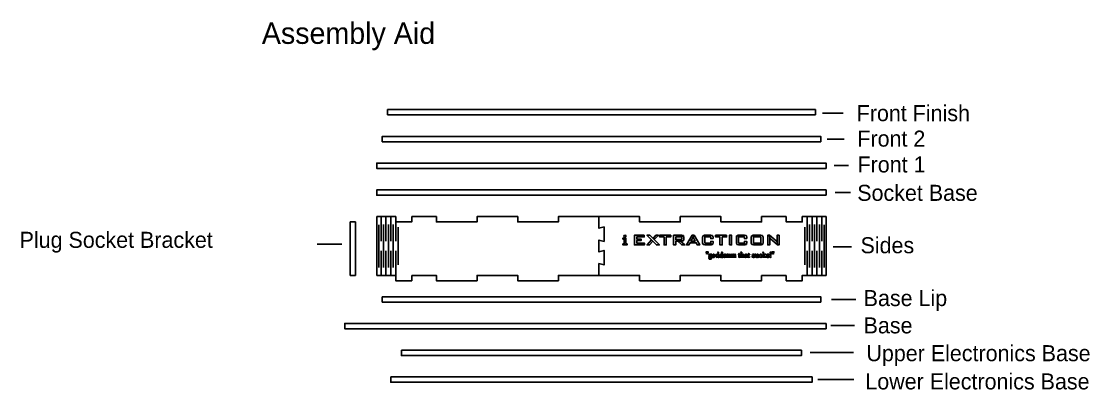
# Model space of a CAD drawing. Extents: x 603 to 3085, y 516 to 1117.
# Drawn here: x 2087 to 3085, y 669 to 1014 of the extents above; entities that cross this region are included whole.
import ezdxf

# ---------------------------------------------------------------- set-up
doc = ezdxf.new("R2010")
doc.units = 0
doc.layers.get('0').update_dxf_attribs({"linetype": 'CONTINUOUS'})

# ---------------------------------------------------------------- blocks, each defined once
blk = doc.blocks.new('*U67')
at = {"color": 5}
blk.add_text('Base', height=15, dxfattribs=at).set_placement((2873.97, 721.68))
blk = doc.blocks.new('*U69')
at = {"color": 5}
blk.add_text('Base Lip', height=15, dxfattribs=at).set_placement((2874.04, 747.21))
blk = doc.blocks.new('*U71')
at = {"color": 5}
blk.add_text('Front 1', height=15, dxfattribs=at).set_placement((2868.28, 872.19))
blk = doc.blocks.new('*U73')
at = {"color": 5}
blk.add_text('Plug Socket Bracket', height=15, dxfattribs=at).set_placement((2084.9, 801.68))
blk = doc.blocks.new('*U75')
at = {"color": 5}
blk.add_text('Socket Base', height=15, dxfattribs=at).set_placement((2868.03, 845.64))
blk = doc.blocks.new('*U77')
at = {"color": 5}
blk.add_text('Sides', height=15, dxfattribs=at).set_placement((2871.09, 796.62))
blk = doc.blocks.new('*U79')
at = {"color": 5}
blk.add_text('Front 2', height=15, dxfattribs=at).set_placement((2868.14, 896.35))
blk = doc.blocks.new('*U81')
at = {"color": 5}
blk.add_text('Front Finish', height=15, dxfattribs=at).set_placement((2867.52, 920.17))
blk = doc.blocks.new('*U86')
at = {"color": 5}
blk.add_text('Assembly Aid', height=20, dxfattribs=at).set_placement((2311.38, 992.46))
blk = doc.blocks.new('*U90')
at = {"color": 5}
blk.add_text('Upper Electronics Base', height=15, dxfattribs=at).set_placement((2876.6, 695.66))
blk = doc.blocks.new('*U93')
at = {"color": 5}
blk.add_text('Lower Electronics Base', height=15, dxfattribs=at).set_placement((2875.61, 669.27))

msp = doc.modelspace()

# ---------------------------------------------------------------- linework, layer by layer
at = {"color": 5}
for p, q in [((2428.88, 925.94), (2428.88, 930.94)), ((2428.88, 930.94), (2828.88, 930.94)), ((2828.88, 930.94), (2828.88, 925.94)), ((2828.88, 925.94), (2428.88, 925.94)), ((2418.88, 830.94), (2418.88, 775.94)), ((2436.58, 830.94), (2418.88, 830.94)), ((2422.78, 830.94), (2422.78, 807.94)), ((2427.38, 830.94), (2427.38, 807.94)), ((2431.98, 830.94), (2431.98, 807.94)), ((2436.58, 830.94), (2436.58, 807.94)), ((2778.58, 830.94), (2801.58, 830.94)), ((2821.18, 830.94), (2821.18, 807.94)), ((2821.18, 830.94), (2838.88, 830.94)), ((2825.78, 830.94), (2825.78, 807.94)), ((2830.38, 830.94), (2830.38, 807.94)), ((2834.98, 830.94), (2834.98, 807.94)), ((2838.88, 830.94), (2838.88, 775.94)), ((2398.88, 825.94), (2393.88, 825.94)), ((2393.88, 825.94), (2393.88, 775.94)), ((2398.88, 775.94), (2398.88, 825.94)), ((2420.73, 823.34), (2420.73, 783.34)), ((2425.08, 823.44), (2425.08, 783.44)), ((2429.68, 823.44), (2429.68, 783.44)), ((2434.28, 823.44), (2434.28, 783.44)), ((2438.88, 820.94), (2438.88, 785.94)), ((2818.88, 820.94), (2818.88, 785.94)), ((2823.48, 823.44), (2823.48, 783.44)), ((2828.08, 823.44), (2828.08, 783.44)), ((2832.68, 823.44), (2832.68, 783.44)), ((2837.04, 823.34), (2837.04, 783.34)), ((2838.88, 775.94), (2838.88, 825.94)), ((2422.78, 775.94), (2422.78, 798.94)), ((2427.38, 775.94), (2427.38, 798.94)), ((2431.98, 775.94), (2431.98, 798.94)), ((2436.58, 775.94), (2436.58, 798.94)), ((2821.18, 775.94), (2821.18, 798.94)), ((2825.78, 775.94), (2825.78, 798.94)), ((2830.38, 775.94), (2830.38, 798.94)), ((2834.98, 775.94), (2834.98, 798.94)), ((2393.88, 775.94), (2398.88, 775.94)), ((2436.58, 775.94), (2418.88, 775.94)), ((2778.58, 775.94), (2801.58, 775.94))]:
    msp.add_line(p, q, dxfattribs=at)
for p, q in [((2835.49, 927.62), (2854.82, 927.62)), ((2839.95, 903.35), (2855.81, 903.35)), ((2846.39, 878.59), (2859.78, 878.59)), ((2847.38, 853.34), (2861.76, 853.34)), ((2386.13, 805.2), (2363.03, 805.2)), ((2845.45, 802.67), (2862.68, 802.67)), ((2844.06, 753.43), (2866.76, 753.43)), ((2843.45, 728.92), (2865.54, 728.92)), ((2824.1, 703.83), (2864.57, 703.83)), ((2831.1, 678.57), (2864.95, 678.57))]:
    msp.add_line(p, q)
for points in [[(2423.88, 900.94), (2423.88, 905.94), (2833.88, 905.94), (2833.88, 900.94)], [(2838.88, 875.94), (2838.88, 880.94), (2418.88, 880.94), (2418.88, 875.94)], [(2838.88, 850.94), (2838.88, 855.94), (2418.88, 855.94), (2418.88, 850.94)], [(2651.74, 810.77), (2648.88, 810.77), (2648.88, 809.85), (2649.38, 809.85), (2649.97, 809.76), (2650.14, 809.09), (2650.14, 806.14), (2649.97, 805.47), (2649.38, 805.38), (2648.88, 805.38), (2648.88, 804.46), (2652.92, 804.46), (2652.92, 805.38), (2652.58, 805.38), (2651.91, 805.47), (2651.74, 806.14)], [(2650.81, 813.55), (2650.14, 813.3), (2649.8, 812.54), (2650.14, 811.87), (2650.81, 811.53), (2651.57, 811.87), (2651.82, 812.54), (2651.57, 813.3)], [(2668.91, 813.47), (2659.74, 813.47), (2659.74, 804.46), (2669, 804.46), (2669, 806.14), (2661.84, 806.14), (2661.84, 808.42), (2665.96, 808.42), (2665.96, 809.93), (2661.84, 809.93), (2661.84, 811.95), (2668.91, 811.95)], [(2674.22, 813.47), (2671.44, 813.47), (2675.73, 809.09), (2676.99, 807.91), (2680.28, 804.46), (2683.14, 804.46), (2678.26, 809.34), (2677.08, 810.44)], [(2675.73, 809.09), (2671.52, 804.46), (2673.96, 804.46), (2676.99, 807.91)], [(2682.21, 813.47), (2679.77, 813.47), (2677.08, 810.44), (2678.26, 809.34)], [(2693.75, 813.47), (2683.31, 813.47), (2683.31, 811.87), (2687.43, 811.87), (2687.43, 804.46), (2689.54, 804.46), (2689.54, 811.87), (2693.75, 811.87)], [(2703.93, 813.47), (2696.27, 813.47), (2696.27, 804.46), (2698.29, 804.46), (2698.29, 807.83), (2700.31, 807.83), (2702.75, 807.83), (2703.93, 807.83), (2704.1, 807.83), (2705.53, 808.25), (2698.29, 809.43), (2698.29, 811.87), (2703.01, 811.87), (2705.53, 813.05), (2705.45, 813.13)], [(2705.53, 813.05), (2703.01, 811.87), (2703.76, 811.78), (2703.93, 811.19), (2703.93, 810.1), (2703.76, 809.59), (2703.01, 809.43), (2698.29, 809.43), (2705.53, 808.25), (2705.95, 809.59), (2705.95, 811.7)], [(2715.63, 813.47), (2713.61, 813.47), (2708.48, 804.46), (2710.58, 804.46), (2711.68, 806.39), (2717.32, 806.39), (2712.52, 808.08), (2714.54, 811.7)], [(2715.63, 813.47), (2714.54, 811.7), (2716.48, 808.08), (2712.52, 808.08), (2717.32, 806.39), (2718.41, 804.46), (2720.77, 804.46)], [(2723.8, 812.88), (2723.46, 811.36), (2723.46, 806.56), (2723.46, 806.23), (2723.97, 804.88), (2724.14, 804.79), (2725.74, 804.46), (2731.04, 804.46), (2731.55, 804.46), (2732.81, 804.88), (2732.98, 805.05), (2725.57, 806.14), (2725.57, 811.87), (2731.21, 811.87)], [(2731.04, 813.47), (2725.74, 813.47), (2725.23, 813.47), (2723.97, 812.96), (2723.8, 812.88), (2731.21, 811.87), (2731.21, 810.18), (2733.31, 810.44), (2733.31, 811.36), (2733.31, 811.7), (2732.81, 812.96), (2732.64, 813.13)], [(2745.94, 813.47), (2735.59, 813.47), (2735.59, 811.87), (2739.71, 811.87), (2739.71, 804.46), (2741.82, 804.46), (2741.82, 811.87), (2745.94, 811.87)], [(2748.47, 804.46), (2748.47, 813.47), (2750.57, 813.47), (2750.57, 804.46), (2748.47, 804.46)], [(2755.29, 812.88), (2755.03, 811.36), (2755.03, 806.56), (2755.03, 806.23), (2755.45, 804.88), (2755.62, 804.79), (2757.22, 804.46), (2762.61, 804.46), (2763.03, 804.46), (2764.38, 804.88), (2764.46, 805.05), (2757.05, 806.14), (2757.05, 811.87), (2762.69, 811.87)], [(2762.61, 813.47), (2757.22, 813.47), (2756.8, 813.47), (2755.45, 812.96), (2755.29, 812.88), (2762.69, 811.87), (2762.69, 810.18), (2764.8, 810.44), (2764.8, 811.36), (2764.8, 811.7), (2764.38, 812.96), (2764.13, 813.13)], [(2769.26, 812.88), (2768.92, 811.36), (2768.92, 806.56), (2768.92, 806.23), (2769.43, 804.88), (2769.6, 804.79), (2771.2, 804.46), (2777.76, 804.46), (2778.27, 804.46), (2779.53, 804.88), (2779.7, 805.05), (2771.03, 806.14), (2771.03, 811.87), (2777.93, 811.87)], [(2777.76, 813.47), (2771.2, 813.47), (2770.69, 813.47), (2769.43, 812.96), (2769.26, 812.88), (2777.93, 811.87), (2777.93, 806.14), (2771.03, 806.14), (2779.7, 805.05), (2780.04, 806.56), (2780.04, 811.36), (2780.04, 811.7), (2779.53, 812.96), (2779.36, 813.13)], [(2785.85, 813.47), (2784.42, 813.47), (2784.42, 804.46), (2786.27, 804.46), (2786.27, 809.34), (2786.27, 809.93), (2786.18, 810.77)], [(2785.85, 813.47), (2786.18, 810.77), (2786.52, 810.44), (2786.94, 810.01), (2793.51, 804.46), (2793.17, 807.15), (2792.75, 807.66), (2792.16, 808.16)], [(2794.94, 813.47), (2793.09, 813.47), (2793.09, 808.75), (2793.09, 808.25), (2793.17, 807.15), (2793.51, 804.46), (2794.94, 804.46)], [(2702.75, 807.83), (2700.31, 807.83), (2703.93, 804.46), (2706.96, 804.46)], [(2731.21, 808.08), (2731.21, 806.14), (2725.57, 806.14), (2732.98, 805.05), (2733.31, 806.56), (2733.31, 807.66)], [(2762.69, 808.08), (2762.69, 806.14), (2757.05, 806.14), (2764.46, 805.05), (2764.8, 806.56), (2764.8, 807.66)], [(2727.08, 798.06), (2726.83, 797.98), (2726.75, 797.72), (2726.75, 797.64), (2726.75, 797.55), (2727, 795.96), (2727.17, 795.96), (2727.34, 797.55), (2727.34, 797.64), (2727.42, 797.72), (2727.34, 797.98)], [(2728.26, 798.06), (2728.01, 797.98), (2727.93, 797.72), (2727.93, 797.64), (2727.93, 797.55), (2728.18, 795.96), (2728.35, 795.96), (2728.6, 797.55), (2728.6, 797.64), (2728.6, 797.72), (2728.52, 797.98)], [(2729.36, 792.92), (2730.03, 792.76), (2729.95, 792.76), (2729.36, 792.42), (2729.1, 791.91), (2729.1, 791.91), (2729.44, 791.41), (2729.69, 791.24), (2730.54, 791.33), (2730.54, 791.33), (2729.86, 791.49), (2729.61, 791.91), (2729.78, 792.42), (2730.28, 792.76), (2730.79, 792.76)], [(2730.45, 795.7), (2730.28, 795.7), (2729.69, 795.45), (2729.61, 795.37), (2729.36, 794.78), (2729.53, 794.27), (2729.95, 793.93), (2729.36, 793.68), (2729.19, 793.26), (2729.36, 792.92), (2730.79, 792.76), (2730.87, 792.76), (2731.55, 792.59), (2731.8, 792.17), (2731.71, 792.17), (2731.46, 791.58), (2731.21, 791.49), (2730.54, 791.33), (2729.69, 791.24), (2730.45, 791.16), (2731.04, 791.24), (2731.63, 791.49), (2731.8, 791.66), (2731.97, 792.34), (2731.97, 792.42), (2731.8, 793.01), (2731.71, 793.09), (2731.04, 793.26), (2729.95, 793.26), (2729.53, 793.26), (2729.44, 793.43), (2729.61, 793.68), (2730.2, 793.85), (2730.37, 793.85), (2731.04, 793.93), (2730.45, 794.02), (2730.03, 794.19), (2729.95, 794.78), (2730.11, 795.37), (2730.45, 795.53), (2730.96, 795.62)], [(2730.96, 795.62), (2730.45, 795.53), (2730.87, 795.37), (2730.96, 794.78), (2730.87, 794.1), (2730.45, 794.02), (2731.04, 793.93), (2731.38, 794.27), (2731.55, 794.78), (2731.55, 795.03), (2731.46, 795.2), (2731.55, 795.28), (2731.38, 795.37)], [(2731.8, 795.7), (2731.55, 795.62), (2731.38, 795.37), (2731.55, 795.28), (2731.63, 795.37), (2732.14, 795.45), (2732.05, 795.62)], [(2732.14, 795.45), (2731.63, 795.37), (2731.71, 795.28), (2731.88, 795.2), (2732.05, 795.28)], [(2733.31, 795.62), (2732.81, 795.28), (2732.47, 794.86), (2732.39, 794.19), (2732.39, 793.68), (2732.72, 793.18), (2733.15, 792.84), (2733.73, 792.76), (2734.24, 792.76), (2733.73, 792.84), (2733.23, 793.09), (2733.15, 793.43), (2733.06, 794.19), (2733.06, 794.69), (2733.23, 795.28), (2733.82, 795.53)], [(2733.82, 795.7), (2733.31, 795.62), (2733.82, 795.53), (2734.32, 795.28), (2734.41, 795.03), (2734.49, 794.19), (2734.49, 793.68), (2734.32, 793.18), (2733.73, 792.84), (2734.24, 792.76), (2734.75, 793.18), (2735.08, 793.51), (2735.17, 794.19), (2735.08, 794.69), (2734.83, 795.28), (2734.41, 795.53)], [(2737.02, 795.7), (2736.6, 795.62), (2736.01, 795.28), (2735.76, 794.86), (2735.59, 794.19), (2735.67, 793.77), (2736.01, 793.18), (2736.34, 792.84), (2736.93, 792.67), (2737.52, 792.84), (2737.02, 792.84), (2737.02, 792.84), (2736.51, 793.18), (2736.34, 793.43), (2736.26, 794.19), (2736.34, 794.61), (2736.43, 795.2), (2736.43, 795.2), (2737.02, 795.53), (2737.52, 795.53)], [(2737.52, 795.53), (2737.02, 795.53), (2737.61, 795.28), (2737.86, 794.69), (2737.86, 795.11)], [(2737.86, 793.68), (2737.61, 793.09), (2737.02, 792.84), (2737.52, 792.84), (2737.94, 793.26)], [(2738.45, 797.72), (2738.03, 797.72), (2737.52, 797.64), (2737.44, 797.64), (2737.44, 797.55), (2737.86, 797.55), (2737.86, 795.11), (2737.86, 794.69), (2737.86, 793.68), (2737.94, 793.26), (2737.94, 792.76), (2738.28, 792.76), (2738.87, 792.84), (2738.87, 793.01), (2738.45, 793.01)], [(2740.64, 795.7), (2740.22, 795.62), (2739.71, 795.28), (2739.46, 794.86), (2739.29, 794.19), (2739.38, 793.77), (2739.71, 793.18), (2739.96, 792.84), (2740.64, 792.67), (2741.23, 792.84), (2740.72, 792.84), (2740.72, 792.84), (2740.13, 793.18), (2740.05, 793.43), (2739.96, 794.19), (2739.96, 794.61), (2740.13, 795.2), (2740.13, 795.2), (2740.72, 795.53), (2741.23, 795.53)], [(2741.23, 795.53), (2740.72, 795.53), (2741.31, 795.28), (2741.56, 794.69), (2741.56, 795.11)], [(2741.56, 793.68), (2741.31, 793.09), (2740.72, 792.84), (2741.23, 792.84), (2741.56, 793.26)], [(2742.15, 797.72), (2741.65, 797.72), (2741.23, 797.64), (2741.06, 797.64), (2741.06, 797.55), (2741.56, 797.55), (2741.56, 795.11), (2741.56, 794.69), (2741.56, 793.68), (2741.56, 793.26), (2741.56, 792.76), (2741.99, 792.76), (2742.57, 792.84), (2742.57, 793.01), (2742.15, 793.01)], [(2744.09, 794.36), (2743.5, 794.19), (2743.25, 793.93), (2743, 793.35), (2743.25, 792.92), (2744.09, 793.01), (2743.67, 793.18), (2743.58, 793.6), (2743.92, 794.1), (2744.09, 794.19), (2744.85, 794.27)], [(2744.43, 795.7), (2744.17, 795.7), (2743.58, 795.53), (2743.25, 795.03), (2743.33, 794.78), (2743.58, 794.69), (2743.75, 794.78), (2743.84, 794.95), (2743.75, 795.2), (2743.67, 795.28), (2743.84, 795.45), (2744.26, 795.53), (2745.1, 795.53)], [(2745.1, 795.53), (2744.26, 795.53), (2744.68, 795.45), (2744.85, 795.11), (2744.85, 794.44), (2744.09, 794.36), (2744.85, 794.27), (2744.85, 793.6), (2744.59, 793.18), (2744.09, 793.01), (2743.25, 792.92), (2743.84, 792.67), (2744.43, 792.84), (2744.85, 793.18), (2745.44, 793.26), (2745.44, 794.95), (2745.18, 795.53)], [(2745.44, 793.26), (2744.85, 793.18), (2745.02, 792.84), (2745.35, 792.76), (2745.77, 792.84), (2745.52, 793.01), (2745.44, 793.09)], [(2745.94, 793.26), (2745.77, 793.26), (2745.69, 793.09), (2745.52, 793.01), (2745.77, 792.84)], [(2747.2, 795.7), (2746.7, 795.62), (2746.19, 795.62), (2746.19, 795.45), (2746.62, 795.45), (2746.62, 793.01), (2746.19, 793.01), (2746.19, 792.84), (2747.54, 792.84), (2747.54, 793.01), (2747.12, 793.01), (2747.12, 794.19), (2747.2, 794.44), (2747.2, 795.03)], [(2748.13, 795.7), (2747.63, 795.53), (2747.2, 795.03), (2747.2, 794.44), (2747.37, 795.11), (2747.46, 795.2), (2747.96, 795.53), (2748.72, 795.53)], [(2748.72, 795.53), (2747.96, 795.53), (2748.3, 795.37), (2748.38, 795.03), (2748.38, 793.01), (2747.96, 793.01), (2747.96, 792.84), (2749.31, 792.84), (2749.31, 793.01), (2748.97, 793.01), (2748.97, 794.36), (2748.97, 794.52), (2748.97, 794.95)], [(2749.39, 795.53), (2748.97, 794.95), (2748.97, 794.52), (2749.23, 795.2), (2749.23, 795.2), (2749.81, 795.53)], [(2749.98, 795.7), (2749.39, 795.53), (2749.81, 795.53), (2750.07, 795.37), (2750.15, 795.03), (2750.15, 793.01), (2749.73, 793.01), (2749.73, 792.84), (2751.16, 792.84), (2751.16, 793.01), (2750.74, 793.01), (2750.74, 794.78), (2750.74, 794.86), (2750.57, 795.45)], [(2752.42, 795.7), (2752.09, 795.62), (2751.67, 795.62), (2751.5, 795.62), (2751.5, 795.45), (2751.92, 795.45), (2751.92, 793.01), (2751.5, 793.01), (2751.5, 792.84), (2752.85, 792.84), (2752.85, 793.01), (2752.51, 793.01), (2752.51, 794.27), (2752.51, 794.52), (2752.42, 794.86)], [(2752.93, 795.53), (2752.85, 795.45), (2752.42, 794.86), (2752.51, 794.52), (2752.76, 795.11), (2752.76, 795.2), (2753.35, 795.45)], [(2753.52, 795.7), (2753.52, 795.7), (2752.93, 795.53), (2753.35, 795.45), (2753.69, 795.37), (2753.77, 794.95), (2753.77, 793.01), (2753.35, 793.01), (2753.35, 792.84), (2754.78, 792.84), (2754.78, 793.01), (2754.36, 793.01), (2754.36, 794.95), (2754.19, 795.53)], [(2757.9, 796.54), (2757.73, 796.54), (2757.56, 796.54), (2757.39, 795.62), (2756.97, 795.62), (2756.97, 795.45), (2757.39, 795.45), (2757.39, 793.35), (2757.48, 792.84), (2758.23, 793.01), (2757.98, 793.01), (2757.9, 793.35), (2757.9, 795.45), (2758.57, 795.45), (2758.57, 795.62), (2757.9, 795.62)], [(2757.39, 796.54), (2757.39, 795.62), (2757.56, 796.54), (2757.48, 796.54)], [(2758.57, 793.26), (2758.4, 793.01), (2758.23, 793.01), (2757.48, 792.84), (2757.98, 792.67), (2758.4, 792.84), (2758.74, 793.18)], [(2760, 797.72), (2759.5, 797.72), (2758.99, 797.64), (2758.99, 797.55), (2759.41, 797.55), (2759.41, 793.01), (2758.99, 793.01), (2758.99, 792.84), (2760.34, 792.84), (2760.34, 793.01), (2760, 793.01), (2760, 794.27), (2760, 794.52), (2760, 794.86)], [(2761.1, 795.7), (2761.1, 795.7), (2760.42, 795.53), (2760.34, 795.45), (2760, 794.86), (2760, 794.52), (2760.25, 795.11), (2760.25, 795.2), (2760.84, 795.45), (2761.68, 795.53)], [(2761.68, 795.53), (2760.84, 795.45), (2761.18, 795.37), (2761.35, 794.95), (2761.35, 793.01), (2760.93, 793.01), (2760.93, 792.84), (2762.27, 792.84), (2762.27, 793.01), (2761.85, 793.01), (2761.85, 794.95)], [(2763.79, 794.36), (2763.2, 794.19), (2762.95, 793.93), (2762.69, 793.35), (2762.95, 792.92), (2763.87, 793.01), (2763.45, 793.18), (2763.28, 793.6), (2763.62, 794.1), (2763.79, 794.19), (2764.55, 794.27)], [(2764.13, 795.7), (2763.96, 795.7), (2763.28, 795.53), (2762.95, 795.03), (2763.03, 794.78), (2763.28, 794.69), (2763.54, 794.78), (2763.62, 794.95), (2763.45, 795.2), (2763.37, 795.28), (2763.54, 795.45), (2763.96, 795.53), (2764.88, 795.53)], [(2764.88, 795.53), (2763.96, 795.53), (2764.38, 795.45), (2764.55, 795.11), (2764.55, 794.44), (2763.79, 794.36), (2764.55, 794.27), (2764.55, 793.6), (2764.38, 793.18), (2763.87, 793.01), (2762.95, 792.92), (2763.54, 792.67), (2764.13, 792.84), (2764.55, 793.18), (2765.14, 793.26), (2765.14, 794.95), (2764.88, 795.53)], [(2765.14, 793.26), (2764.55, 793.18), (2764.72, 792.84), (2765.05, 792.76), (2765.47, 792.84), (2765.3, 793.01), (2765.14, 793.09)], [(2765.64, 793.26), (2765.56, 793.26), (2765.47, 793.09), (2765.3, 793.01), (2765.47, 792.84)], [(2766.82, 796.54), (2766.65, 796.54), (2766.48, 796.54), (2766.31, 795.62), (2765.89, 795.62), (2765.89, 795.45), (2766.31, 795.45), (2766.31, 793.35), (2766.4, 792.84), (2767.16, 793.01), (2766.9, 793.01), (2766.82, 793.35), (2766.82, 795.45), (2767.49, 795.45), (2767.49, 795.62), (2766.82, 795.62)], [(2766.31, 796.54), (2766.31, 795.62), (2766.48, 796.54), (2766.4, 796.54)], [(2767.49, 793.26), (2767.33, 793.01), (2767.16, 793.01), (2766.4, 792.84), (2766.9, 792.67), (2767.33, 792.84), (2767.66, 793.18)], [(2770.86, 795.7), (2770.78, 795.7), (2770.19, 795.45), (2770.19, 795.45), (2769.93, 794.78), (2770.1, 794.27), (2770.19, 794.19), (2770.86, 793.93), (2771.11, 793.93), (2771.45, 793.85), (2771.87, 793.51), (2771.62, 793.09), (2771.11, 792.92), (2770.61, 792.76), (2771.03, 792.67), (2771.2, 792.76), (2771.87, 793.01), (2771.96, 793.09), (2772.12, 793.68), (2771.96, 794.27), (2771.87, 794.27), (2771.28, 794.52), (2771.03, 794.61), (2770.61, 794.69), (2770.19, 795.03), (2770.44, 795.37), (2770.86, 795.53), (2771.28, 795.62)], [(2770.1, 793.77), (2769.93, 793.77), (2769.93, 792.84), (2770.1, 792.84), (2770.27, 793.09), (2770.44, 793.09), (2770.44, 793.18)], [(2770.44, 793.09), (2770.27, 793.09), (2770.61, 792.76), (2771.11, 792.92), (2771.11, 792.92)], [(2771.28, 795.62), (2770.86, 795.53), (2771.37, 795.37), (2771.62, 795.45)], [(2771.87, 795.62), (2771.7, 795.62), (2771.62, 795.45), (2771.37, 795.37), (2771.7, 794.86), (2771.87, 794.86)], [(2773.55, 795.7), (2773.22, 795.62), (2772.8, 795.62), (2772.63, 795.62), (2772.63, 795.45), (2773.05, 795.45), (2773.05, 793.51), (2773.22, 792.92), (2774.06, 792.92), (2773.64, 793.09), (2773.55, 793.51)], [(2774.9, 793.85), (2774.65, 793.26), (2774.06, 792.92), (2773.22, 792.92), (2773.22, 792.92), (2773.89, 792.76), (2774.48, 792.92), (2774.9, 793.35)], [(2775.49, 795.7), (2775.07, 795.62), (2774.65, 795.62), (2774.48, 795.62), (2774.48, 795.45), (2774.9, 795.45), (2774.9, 793.93), (2774.9, 793.85), (2774.9, 793.35), (2774.9, 792.76), (2775.32, 792.76), (2775.74, 792.84), (2775.91, 792.84), (2775.91, 793.01), (2775.49, 793.01)], [(2777.34, 795.62), (2776.75, 795.28), (2776.5, 794.86), (2776.33, 794.19), (2776.42, 793.68), (2776.75, 793.09), (2777.09, 792.84), (2777.85, 792.84), (2777.76, 792.92), (2777.26, 793.18), (2777.09, 793.43), (2777.01, 794.19), (2777.09, 794.61), (2777.26, 795.2), (2777.26, 795.28), (2777.85, 795.53)], [(2779.03, 793.68), (2778.86, 793.68), (2778.86, 793.68), (2778.52, 793.09), (2778.52, 793.09), (2777.85, 792.84), (2777.09, 792.84), (2777.76, 792.76), (2778.02, 792.76), (2778.61, 793.01), (2778.77, 793.09)], [(2777.85, 795.7), (2777.34, 795.62), (2777.85, 795.53), (2778.35, 795.45), (2778.52, 795.28), (2778.44, 795.11), (2778.27, 794.86), (2778.35, 794.61), (2778.61, 794.52), (2778.86, 794.61), (2778.94, 794.95), (2778.69, 795.45), (2778.52, 795.53)], [(2780.54, 797.72), (2780.04, 797.72), (2779.62, 797.64), (2779.62, 797.55), (2779.95, 797.55), (2779.95, 793.01), (2779.53, 793.01), (2779.53, 792.84), (2780.96, 792.84), (2780.96, 793.01), (2780.54, 793.01)], [(2782.56, 795.62), (2781.3, 795.62), (2781.3, 795.45), (2781.81, 795.45), (2780.54, 794.44), (2781.81, 793.01), (2781.38, 793.01), (2781.38, 792.84), (2782.82, 792.84), (2782.82, 793.01), (2782.48, 793.01), (2781.05, 794.61), (2782.06, 795.45), (2782.56, 795.45)], [(2784.25, 795.7), (2784.25, 795.7), (2783.57, 795.45), (2783.57, 795.45), (2783.32, 794.78), (2783.57, 794.27), (2783.57, 794.19), (2784.33, 793.93), (2784.5, 793.93), (2784.84, 793.85), (2785.26, 793.51), (2785, 793.09), (2784.5, 792.92), (2783.99, 792.76), (2784.42, 792.67), (2784.67, 792.76), (2785.26, 793.01), (2785.34, 793.09), (2785.51, 793.68), (2785.34, 794.27), (2785.34, 794.27), (2784.67, 794.52), (2784.5, 794.61), (2783.99, 794.69), (2783.66, 795.03), (2783.83, 795.37), (2784.25, 795.53), (2784.67, 795.62)], [(2783.49, 793.77), (2783.32, 793.77), (2783.32, 792.84), (2783.49, 792.84), (2783.66, 793.09), (2783.91, 793.09), (2783.83, 793.18)], [(2783.91, 793.09), (2783.66, 793.09), (2783.99, 792.76), (2784.5, 792.92), (2784.5, 792.92)], [(2784.67, 795.62), (2784.25, 795.53), (2784.84, 795.37), (2785, 795.45)], [(2785.26, 795.62), (2785.17, 795.62), (2785, 795.45), (2784.84, 795.37), (2785.09, 794.86), (2785.26, 794.86)], [(2786.94, 797.72), (2786.6, 797.64), (2786.52, 797.22), (2786.6, 796.97), (2786.69, 796.38), (2786.77, 795.7), (2786.86, 794.95), (2786.86, 794.27), (2787.02, 794.27), (2787.11, 794.86), (2787.11, 795.62), (2787.19, 796.29), (2787.36, 796.97), (2787.36, 797.22), (2787.28, 797.64)], [(2786.94, 793.51), (2786.6, 793.43), (2786.52, 793.09), (2786.6, 792.84), (2786.94, 792.67), (2787.28, 792.76), (2787.36, 793.09), (2787.28, 793.43)], [(2788.71, 798.06), (2788.46, 797.98), (2788.37, 797.72), (2788.37, 797.64), (2788.37, 797.55), (2788.62, 795.96), (2788.71, 795.96), (2788.96, 797.55), (2788.96, 797.64), (2788.96, 797.72), (2788.88, 797.98)], [(2789.89, 798.06), (2789.63, 797.98), (2789.55, 797.72), (2789.55, 797.64), (2789.55, 797.55), (2789.8, 795.96), (2789.89, 795.96), (2790.14, 797.55), (2790.14, 797.64), (2790.14, 797.72), (2790.06, 797.98)], [(2423.88, 755.94), (2423.88, 750.94), (2833.88, 750.94), (2833.88, 755.94)], [(2838.88, 730.94), (2838.88, 725.94), (2388.88, 725.94), (2388.88, 730.94)], [(2441.88, 705.94), (2441.88, 700.94), (2815.88, 700.94), (2815.88, 705.94)], [(2431.88, 680.94), (2431.88, 675.94), (2825.88, 675.94), (2825.88, 680.94)]]:
    msp.add_lwpolyline(points, close=True, dxfattribs=at)
for points in [[(2451.58, 830.94), (2451.58, 825.94), (2436.58, 825.94), (2436.58, 830.94)], [(2451.58, 830.94), (2474.58, 830.94), (2474.58, 825.94), (2512.58, 825.94), (2512.58, 830.94), (2550.58, 830.94), (2550.58, 825.94), (2588.58, 825.94), (2588.58, 830.94), (2626.58, 830.94), (2626.58, 819.94), (2631.41, 821.24), (2631.41, 807.65), (2626.58, 808.94), (2626.58, 797.94), (2631.41, 799.24), (2631.41, 785.65), (2626.58, 786.94), (2626.58, 775.94)], [(2778.58, 830.94), (2778.58, 825.94), (2740.58, 825.94), (2740.58, 830.94), (2702.58, 830.94), (2702.58, 825.94), (2664.58, 825.94), (2664.58, 830.94), (2626.58, 830.94), (2626.58, 819.94), (2631.41, 821.24), (2631.41, 807.65), (2626.58, 808.94), (2626.58, 797.94), (2631.41, 799.24), (2631.41, 785.65), (2626.58, 786.94), (2626.58, 775.94)], [(2801.58, 830.94), (2801.58, 825.94), (2816.58, 825.94), (2816.58, 830.94), (2838.88, 830.94)], [(2451.58, 775.94), (2451.58, 770.94), (2436.58, 770.94), (2436.58, 775.94)], [(2626.58, 775.94), (2588.58, 775.94), (2588.58, 770.94), (2550.58, 770.94), (2550.58, 775.94), (2512.58, 775.94), (2512.58, 770.94), (2474.58, 770.94), (2474.58, 775.94), (2451.58, 775.94)], [(2626.58, 775.94), (2664.58, 775.94), (2664.58, 770.94), (2702.58, 770.94), (2702.58, 775.94), (2740.58, 775.94), (2740.58, 770.94), (2778.58, 770.94), (2778.58, 775.94)], [(2838.88, 775.94), (2816.58, 775.94), (2816.58, 770.94), (2801.58, 770.94), (2801.58, 775.94)]]:
    msp.add_lwpolyline(points, dxfattribs=at)

# ---------------------------------------------------------------- block references
for name in ['*U86', '*U81', '*U79', '*U71', '*U75', '*U73', '*U77', '*U69', '*U67', '*U90', '*U93']:
    msp.add_blockref(name, (0, 0))

doc.saveas('drawing.dxf')
